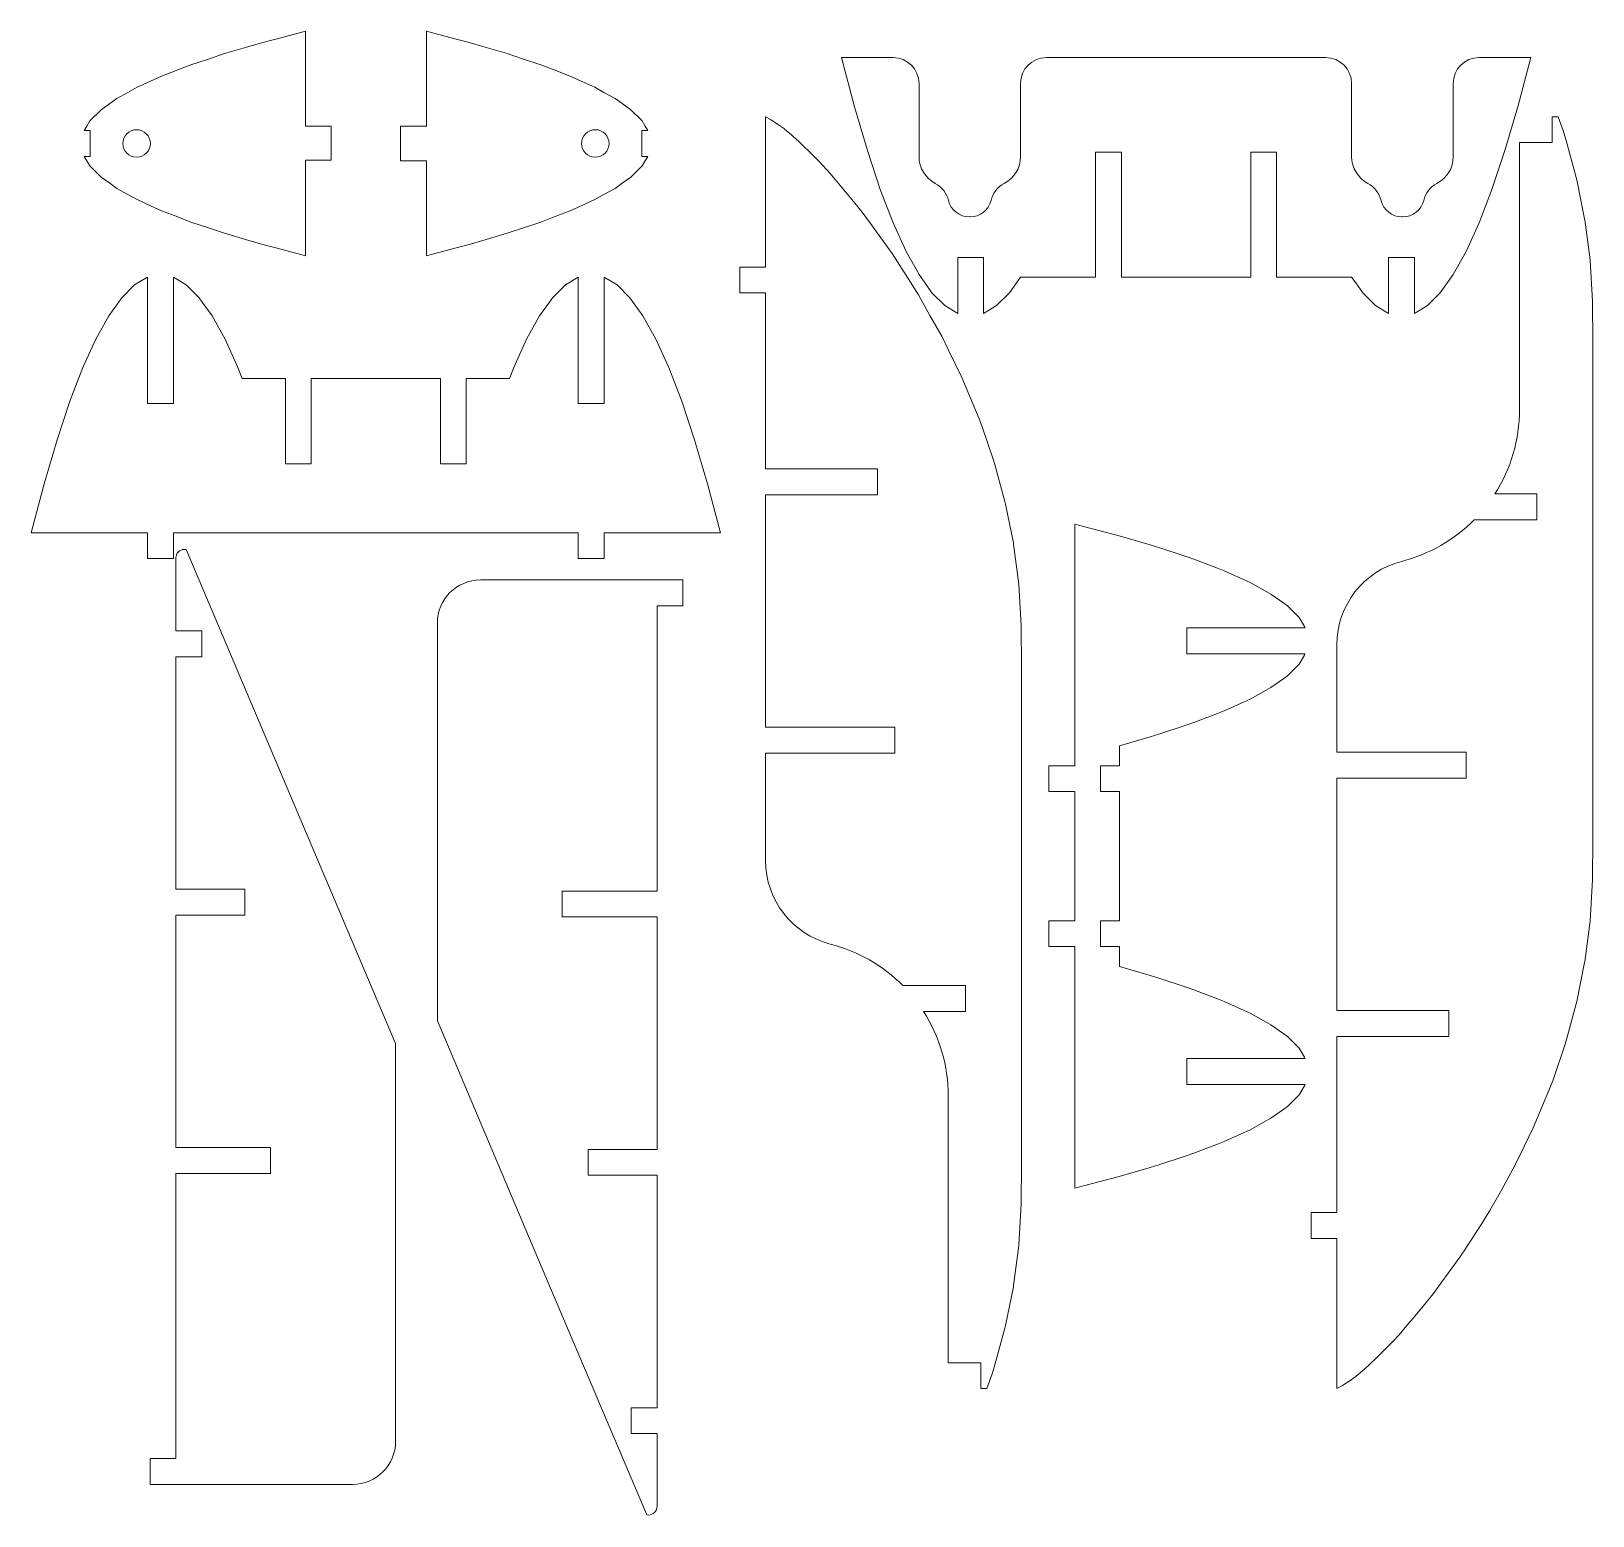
# Model space of a CAD drawing. Header units: millimetres. Extents: x -44 to 137, y -152 to 20.
import ezdxf

# ---------------------------------------------------------------- set-up
doc = ezdxf.new("R2010")
doc.units = ezdxf.units.MM
doc.header["$MEASUREMENT"] = 0
doc.layers.add('_U+5716_U+5C64 1', color=7, linetype='Continuous')

# ---------------------------------------------------------------- blocks, each defined once
blk = doc.blocks.new('block 3')
at = {"layer": '_U+5716_U+5C64 1', "lineweight": 0}
blk.add_open_spline([(-27.63, -40.8), (-27.63, -40.74), (-27.62, -40.68), (-27.61, -40.62), (-27.51, -40.08), (-26.99, -39.72), (-26.45, -39.82), (-26.45, -39.82), (-14.74, -67.44), (-14.74, -67.44), (-14.74, -67.44), (-2.13, -97.19), (-2.13, -97.19), (-2.13, -97.2), (-2.13, -97.2), (-2.13, -97.2), (-2.13, -97.2), (-2.13, -143.39), (-2.13, -143.39), (-2.13, -146.15), (-4.37, -148.39), (-7.13, -148.39), (-7.13, -148.39), (-30.63, -148.39), (-30.63, -148.39), (-30.63, -148.39), (-30.63, -145.39), (-30.63, -145.39), (-30.63, -145.39), (-27.63, -145.39), (-27.63, -145.39), (-27.63, -145.39), (-27.63, -112.27), (-27.63, -112.27), (-27.63, -112.27), (-16.63, -112.27), (-16.63, -112.27), (-16.63, -112.27), (-16.63, -109.27), (-16.63, -109.27), (-16.63, -109.27), (-27.63, -109.27), (-27.63, -109.27), (-27.63, -109.27), (-27.63, -82.27), (-27.63, -82.27), (-27.63, -82.27), (-19.63, -82.27), (-19.63, -82.27), (-19.63, -82.27), (-19.63, -79.27), (-19.63, -79.27), (-19.63, -79.27), (-27.63, -79.27), (-27.63, -79.27), (-27.63, -79.27), (-27.63, -52.27), (-27.63, -52.27), (-27.63, -52.27), (-24.63, -52.27), (-24.63, -52.27), (-24.63, -52.27), (-24.63, -49.27), (-24.63, -49.27), (-24.63, -49.27), (-27.63, -49.27), (-27.63, -49.27), (-27.63, -49.27), (-27.63, -40.8), (-27.63, -40.8)], degree=3, knots=[0, 0, 0, 0, 1, 1, 1, 2, 2, 2, 3, 3, 3, 4, 4, 4, 5, 5, 5, 6, 6, 6, 7, 7, 7, 8, 8, 8, 9, 9, 9, 10, 10, 10, 11, 11, 11, 12, 12, 12, 13, 13, 13, 14, 14, 14, 15, 15, 15, 16, 16, 16, 17, 17, 17, 18, 18, 18, 19, 19, 19, 20, 20, 20, 21, 21, 21, 22, 22, 22, 23, 23, 23, 23], dxfattribs=at)
blk = doc.blocks.new('block 2')
at = {"layer": '_U+5716_U+5C64 1'}
blk.add_blockref('block 3', (0, 0), dxfattribs=at)
blk = doc.blocks.new('block 5')
at = {"layer": '_U+5716_U+5C64 1', "lineweight": 0}
blk.add_lwpolyline([(73.71, -82.93), (76.71, -82.93), (76.71, -67.93), (73.71, -67.93), (73.71, -64.93), (76.71, -64.93), (76.71, -36.88), (77.86, -37.18), (81.86, -38.24), (85.44, -39.29), (86.47, -39.59), (89.63, -40.64), (90.54, -40.95), (93.28, -42), (94.06, -42.3), (96.38, -43.35), (97.05, -43.66), (98.94, -44.71), (99.48, -45.01), (100.96, -46.07), (101.38, -46.37), (102.44, -47.42), (102.74, -47.72), (103.37, -48.78), (103.46, -48.93), (89.71, -48.93), (89.71, -51.93), (103.46, -51.93), (103.37, -52.09), (102.74, -53.15), (102.44, -53.45), (101.38, -54.5), (100.96, -54.8), (99.48, -55.86), (98.94, -56.16), (97.05, -57.21), (96.38, -57.51), (94.06, -58.57), (93.28, -58.87), (90.54, -59.92), (89.63, -60.23), (86.47, -61.28), (85.44, -61.58), (81.9, -62.62), (81.9, -62.66), (81.9, -64.93), (79.71, -64.93), (79.71, -67.93), (81.9, -67.93), (81.9, -82.93), (79.71, -82.93), (79.71, -85.93), (81.9, -85.93), (81.9, -88.25), (85.44, -89.29), (86.47, -89.59), (89.63, -90.64), (90.54, -90.95), (93.28, -92), (94.06, -92.3), (96.38, -93.35), (97.05, -93.66), (98.94, -94.71), (99.48, -95.01), (100.96, -96.07), (101.38, -96.37), (102.44, -97.42), (102.74, -97.72), (103.37, -98.78), (103.46, -98.93), (89.71, -98.93), (89.71, -101.93), (103.46, -101.93), (103.37, -102.09), (102.74, -103.15), (102.44, -103.45), (101.38, -104.5), (100.96, -104.8), (99.48, -105.86), (98.94, -106.16), (97.05, -107.21), (96.38, -107.51), (94.06, -108.57), (93.28, -108.87), (90.54, -109.92), (89.63, -110.23), (86.47, -111.28), (85.44, -111.58), (81.86, -112.63), (77.86, -113.69), (76.71, -113.99), (76.71, -85.93), (73.71, -85.93), (73.71, -82.93)], dxfattribs=at)
blk = doc.blocks.new('block 4')
at = {"layer": '_U+5716_U+5C64 1'}
blk.add_blockref('block 5', (0, 0), dxfattribs=at)
blk = doc.blocks.new('block 7')
at = {"layer": '_U+5716_U+5C64 1', "lineweight": 0}
blk.add_open_spline([(107.13, -50.89), (107.13, -46.32), (110.23, -42.33), (114.65, -41.2), (117.84, -40.38), (120.75, -38.71), (123.07, -36.37), (123.07, -36.37), (130.33, -36.37), (130.33, -36.37), (130.33, -36.37), (130.33, -33.37), (130.33, -33.37), (130.33, -33.37), (125.47, -33.37), (125.47, -33.37), (127.34, -30.44), (128.33, -27.04), (128.33, -23.57), (128.33, -23.57), (128.33, 7.43), (128.33, 7.43), (128.33, 7.43), (132.13, 7.43), (132.13, 7.43), (132.13, 7.43), (132.13, 10.43), (132.13, 10.43), (132.13, 10.43), (132.82, 10.43), (132.82, 10.43), (132.82, 10.43), (133.42, 8.72), (133.42, 8.72), (133.42, 8.72), (133.6, 8.19), (133.6, 8.19), (133.6, 8.19), (133.74, 7.68), (133.74, 7.68), (133.74, 7.68), (134.92, 3.39), (134.92, 3.39), (134.92, 3.39), (134.98, 3.1), (134.98, 3.1), (134.98, 3.1), (135.89, -1.41), (135.89, -1.41), (135.89, -1.41), (135.91, -1.55), (135.91, -1.55), (135.91, -1.55), (136.53, -6.2), (136.53, -6.2), (136.53, -6.2), (136.53, -6.25), (136.53, -6.25), (136.53, -6.25), (136.81, -11), (136.81, -11), (136.81, -11), (136.81, -11.01), (136.81, -11.01), (136.81, -11.01), (136.83, -15.8), (136.83, -15.8), (136.83, -15.8), (136.83, -73.4), (136.83, -73.4), (136.83, -73.4), (136.81, -78.2), (136.81, -78.2), (136.81, -78.2), (136.81, -78.2), (136.81, -78.2), (136.81, -78.2), (136.53, -82.95), (136.53, -82.95), (136.53, -82.95), (136.53, -83), (136.53, -83), (136.53, -83), (135.91, -87.65), (135.91, -87.65), (135.91, -87.65), (135.89, -87.8), (135.89, -87.8), (135.89, -87.8), (134.98, -92.3), (134.98, -92.3), (134.98, -92.3), (134.92, -92.6), (134.92, -92.6), (134.92, -92.6), (133.74, -96.88), (133.74, -96.88), (133.74, -96.88), (133.6, -97.4), (133.6, -97.4), (133.6, -97.4), (132.22, -101.39), (132.22, -101.39), (132.22, -101.39), (131.94, -102.2), (131.94, -102.2), (131.94, -102.2), (130.43, -105.8), (130.43, -105.8), (130.43, -105.8), (129.93, -107), (129.93, -107), (129.93, -107), (128.41, -110.1), (128.41, -110.1), (128.41, -110.1), (127.57, -111.8), (127.57, -111.8), (127.57, -111.8), (126.22, -114.21), (126.22, -114.21), (126.22, -114.21), (124.88, -116.6), (124.88, -116.6), (124.88, -116.6), (123.94, -118.08), (123.94, -118.08), (123.94, -118.08), (121.84, -121.4), (121.84, -121.4), (121.84, -121.4), (121.73, -121.55), (121.73, -121.55), (121.73, -121.55), (121.53, -121.83), (121.53, -121.83), (121.53, -121.83), (119.3, -124.88), (119.3, -124.88), (119.3, -124.88), (118.33, -126.2), (118.33, -126.2), (118.33, -126.2), (117.14, -127.68), (117.14, -127.68), (117.14, -127.68), (116.23, -128.8), (116.23, -128.8), (116.23, -128.8), (115.25, -129.95), (115.25, -129.95), (115.25, -129.95), (114.36, -131), (114.36, -131), (114.36, -131), (113.63, -131.78), (113.63, -131.78), (113.63, -131.78), (113.43, -131.99), (113.43, -131.99), (113.43, -131.99), (112.13, -133.3), (112.13, -133.3), (112.13, -133.3), (111.63, -133.79), (111.63, -133.79), (111.63, -133.79), (110.99, -134.38), (110.99, -134.38), (110.99, -134.38), (110.33, -134.99), (110.33, -134.99), (110.33, -134.99), (110.09, -135.2), (110.09, -135.2), (110.09, -135.2), (109.38, -135.8), (109.38, -135.8), (109.38, -135.8), (109.32, -135.85), (109.32, -135.85), (109.32, -135.85), (109.32, -135.85), (109.32, -135.85), (109.32, -135.85), (108.51, -136.42), (108.51, -136.42), (108.51, -136.42), (108.48, -136.44), (108.48, -136.44), (108.48, -136.44), (108.45, -136.47), (108.45, -136.47), (108.45, -136.47), (107.77, -136.9), (107.77, -136.9), (107.77, -136.9), (107.71, -136.94), (107.71, -136.94), (107.71, -136.94), (107.13, -137.27), (107.13, -137.27), (107.13, -137.27), (107.13, -119.82), (107.13, -119.82), (107.13, -119.82), (104.13, -119.82), (104.13, -119.82), (104.13, -119.82), (104.13, -116.82), (104.13, -116.82), (104.13, -116.82), (107.13, -116.82), (107.13, -116.82), (107.13, -116.82), (107.13, -96.37), (107.13, -96.37), (107.13, -96.37), (120.13, -96.37), (120.13, -96.37), (120.13, -96.37), (120.13, -93.37), (120.13, -93.37), (120.13, -93.37), (107.13, -93.37), (107.13, -93.37), (107.13, -93.37), (107.13, -66.37), (107.13, -66.37), (107.13, -66.37), (122.13, -66.37), (122.13, -66.37), (122.13, -66.37), (122.13, -63.37), (122.13, -63.37), (122.13, -63.37), (107.13, -63.37), (107.13, -63.37), (107.13, -63.37), (107.13, -50.89), (107.13, -50.89)], degree=3, knots=[0, 0, 0, 0, 1, 1, 1, 2, 2, 2, 3, 3, 3, 4, 4, 4, 5, 5, 5, 6, 6, 6, 7, 7, 7, 8, 8, 8, 9, 9, 9, 10, 10, 10, 11, 11, 11, 12, 12, 12, 13, 13, 13, 14, 14, 14, 15, 15, 15, 16, 16, 16, 17, 17, 17, 18, 18, 18, 19, 19, 19, 20, 20, 20, 21, 21, 21, 22, 22, 22, 23, 23, 23, 24, 24, 24, 25, 25, 25, 26, 26, 26, 27, 27, 27, 28, 28, 28, 29, 29, 29, 30, 30, 30, 31, 31, 31, 32, 32, 32, 33, 33, 33, 34, 34, 34, 35, 35, 35, 36, 36, 36, 37, 37, 37, 38, 38, 38, 39, 39, 39, 40, 40, 40, 41, 41, 41, 42, 42, 42, 43, 43, 43, 44, 44, 44, 45, 45, 45, 46, 46, 46, 47, 47, 47, 48, 48, 48, 49, 49, 49, 50, 50, 50, 51, 51, 51, 52, 52, 52, 53, 53, 53, 54, 54, 54, 55, 55, 55, 56, 56, 56, 57, 57, 57, 58, 58, 58, 59, 59, 59, 60, 60, 60, 61, 61, 61, 62, 62, 62, 63, 63, 63, 64, 64, 64, 65, 65, 65, 66, 66, 66, 67, 67, 67, 68, 68, 68, 69, 69, 69, 70, 70, 70, 71, 71, 71, 72, 72, 72, 73, 73, 73, 74, 74, 74, 75, 75, 75, 76, 76, 76, 77, 77, 77, 78, 78, 78, 79, 79, 79, 80, 80, 80, 80], dxfattribs=at)
blk = doc.blocks.new('block 6')
at = {"layer": '_U+5716_U+5C64 1'}
blk.add_blockref('block 7', (0, 0), dxfattribs=at)
blk = doc.blocks.new('block 9')
at = {"layer": '_U+5716_U+5C64 1', "lineweight": 0}
blk.add_open_spline([(40.82, -75.96), (40.82, -80.52), (43.91, -84.51), (48.33, -85.64), (51.53, -86.46), (54.44, -88.13), (56.75, -90.47), (56.75, -90.47), (64.02, -90.47), (64.02, -90.47), (64.02, -90.47), (64.02, -93.47), (64.02, -93.47), (64.02, -93.47), (59.15, -93.47), (59.15, -93.47), (61.02, -96.4), (62.02, -99.8), (62.02, -103.27), (62.02, -103.27), (62.02, -134.27), (62.02, -134.27), (62.02, -134.27), (65.82, -134.27), (65.82, -134.27), (65.82, -134.27), (65.82, -137.27), (65.82, -137.27), (65.82, -137.27), (66.51, -137.27), (66.51, -137.27), (66.51, -137.27), (67.1, -135.56), (67.1, -135.56), (67.1, -135.56), (67.28, -135.04), (67.28, -135.04), (67.28, -135.04), (67.43, -134.52), (67.43, -134.52), (67.43, -134.52), (68.6, -130.24), (68.6, -130.24), (68.6, -130.24), (68.66, -129.94), (68.66, -129.94), (68.66, -129.94), (69.58, -125.44), (69.58, -125.44), (69.58, -125.44), (69.6, -125.29), (69.6, -125.29), (69.6, -125.29), (70.21, -120.64), (70.21, -120.64), (70.21, -120.64), (70.21, -120.59), (70.21, -120.59), (70.21, -120.59), (70.5, -115.84), (70.5, -115.84), (70.5, -115.84), (70.5, -115.83), (70.5, -115.83), (70.5, -115.83), (70.52, -111.04), (70.52, -111.04), (70.52, -111.04), (70.52, -53.44), (70.52, -53.44), (70.52, -53.44), (70.5, -48.64), (70.5, -48.64), (70.5, -48.64), (70.5, -48.64), (70.5, -48.64), (70.5, -48.64), (70.21, -43.89), (70.21, -43.89), (70.21, -43.89), (70.21, -43.84), (70.21, -43.84), (70.21, -43.84), (69.6, -39.19), (69.6, -39.19), (69.6, -39.19), (69.58, -39.04), (69.58, -39.04), (69.58, -39.04), (68.66, -34.54), (68.66, -34.54), (68.66, -34.54), (68.6, -34.24), (68.6, -34.24), (68.6, -34.24), (67.43, -29.96), (67.43, -29.96), (67.43, -29.96), (67.28, -29.44), (67.28, -29.44), (67.28, -29.44), (65.9, -25.45), (65.9, -25.45), (65.9, -25.45), (65.62, -24.64), (65.62, -24.64), (65.62, -24.64), (64.11, -21.04), (64.11, -21.04), (64.11, -21.04), (63.61, -19.84), (63.61, -19.84), (63.61, -19.84), (62.09, -16.75), (62.09, -16.75), (62.09, -16.75), (61.26, -15.04), (61.26, -15.04), (61.26, -15.04), (59.9, -12.63), (59.9, -12.63), (59.9, -12.63), (58.56, -10.24), (58.56, -10.24), (58.56, -10.24), (57.62, -8.76), (57.62, -8.76), (57.62, -8.76), (55.52, -5.44), (55.52, -5.44), (55.52, -5.44), (55.41, -5.29), (55.41, -5.29), (55.41, -5.29), (55.22, -5.01), (55.22, -5.01), (55.22, -5.01), (52.98, -1.96), (52.98, -1.96), (52.98, -1.96), (52.02, -0.64), (52.02, -0.64), (52.02, -0.64), (50.82, 0.83), (50.82, 0.83), (50.82, 0.83), (49.91, 1.96), (49.91, 1.96), (49.91, 1.96), (48.93, 3.11), (48.93, 3.11), (48.93, 3.11), (48.04, 4.16), (48.04, 4.16), (48.04, 4.16), (47.31, 4.94), (47.31, 4.94), (47.31, 4.94), (47.12, 5.15), (47.12, 5.15), (47.12, 5.15), (45.81, 6.46), (45.81, 6.46), (45.81, 6.46), (45.31, 6.95), (45.31, 6.95), (45.31, 6.95), (44.68, 7.54), (44.68, 7.54), (44.68, 7.54), (44.02, 8.15), (44.02, 8.15), (44.02, 8.15), (43.77, 8.36), (43.77, 8.36), (43.77, 8.36), (43.07, 8.96), (43.07, 8.96), (43.07, 8.96), (43, 9.01), (43, 9.01), (43, 9.01), (43, 9.01), (43, 9.01), (43, 9.01), (42.19, 9.58), (42.19, 9.58), (42.19, 9.58), (42.16, 9.6), (42.16, 9.6), (42.16, 9.6), (42.13, 9.62), (42.13, 9.62), (42.13, 9.62), (41.45, 10.06), (41.45, 10.06), (41.45, 10.06), (41.39, 10.1), (41.39, 10.1), (41.39, 10.1), (40.82, 10.43), (40.82, 10.43), (40.82, 10.43), (40.82, -7.02), (40.82, -7.02), (40.82, -7.02), (37.82, -7.02), (37.82, -7.02), (37.82, -7.02), (37.82, -10.02), (37.82, -10.02), (37.82, -10.02), (40.82, -10.02), (40.82, -10.02), (40.82, -10.02), (40.82, -30.47), (40.82, -30.47), (40.82, -30.47), (53.82, -30.47), (53.82, -30.47), (53.82, -30.47), (53.82, -33.47), (53.82, -33.47), (53.82, -33.47), (40.82, -33.47), (40.82, -33.47), (40.82, -33.47), (40.82, -60.47), (40.82, -60.47), (40.82, -60.47), (55.82, -60.47), (55.82, -60.47), (55.82, -60.47), (55.82, -63.47), (55.82, -63.47), (55.82, -63.47), (40.82, -63.47), (40.82, -63.47), (40.82, -63.47), (40.82, -75.96), (40.82, -75.96)], degree=3, knots=[0, 0, 0, 0, 1, 1, 1, 2, 2, 2, 3, 3, 3, 4, 4, 4, 5, 5, 5, 6, 6, 6, 7, 7, 7, 8, 8, 8, 9, 9, 9, 10, 10, 10, 11, 11, 11, 12, 12, 12, 13, 13, 13, 14, 14, 14, 15, 15, 15, 16, 16, 16, 17, 17, 17, 18, 18, 18, 19, 19, 19, 20, 20, 20, 21, 21, 21, 22, 22, 22, 23, 23, 23, 24, 24, 24, 25, 25, 25, 26, 26, 26, 27, 27, 27, 28, 28, 28, 29, 29, 29, 30, 30, 30, 31, 31, 31, 32, 32, 32, 33, 33, 33, 34, 34, 34, 35, 35, 35, 36, 36, 36, 37, 37, 37, 38, 38, 38, 39, 39, 39, 40, 40, 40, 41, 41, 41, 42, 42, 42, 43, 43, 43, 44, 44, 44, 45, 45, 45, 46, 46, 46, 47, 47, 47, 48, 48, 48, 49, 49, 49, 50, 50, 50, 51, 51, 51, 52, 52, 52, 53, 53, 53, 54, 54, 54, 55, 55, 55, 56, 56, 56, 57, 57, 57, 58, 58, 58, 59, 59, 59, 60, 60, 60, 61, 61, 61, 62, 62, 62, 63, 63, 63, 64, 64, 64, 65, 65, 65, 66, 66, 66, 67, 67, 67, 68, 68, 68, 69, 69, 69, 70, 70, 70, 71, 71, 71, 72, 72, 72, 73, 73, 73, 74, 74, 74, 75, 75, 75, 76, 76, 76, 77, 77, 77, 78, 78, 78, 79, 79, 79, 80, 80, 80, 80], dxfattribs=at)
blk = doc.blocks.new('block 8')
at = {"layer": '_U+5716_U+5C64 1'}
blk.add_blockref('block 9', (0, 0), dxfattribs=at)
blk = doc.blocks.new('block 11')
at = {"layer": '_U+5716_U+5C64 1', "lineweight": 0}
blk.add_open_spline([(28.22, -150.95), (28.22, -151.01), (28.21, -151.07), (28.2, -151.13), (28.1, -151.67), (27.58, -152.03), (27.04, -151.93), (27.04, -151.93), (15.33, -124.32), (15.33, -124.32), (15.33, -124.32), (2.72, -94.56), (2.72, -94.56), (2.72, -94.55), (2.72, -94.55), (2.72, -94.55), (2.72, -94.55), (2.72, -48.36), (2.72, -48.36), (2.72, -45.6), (4.96, -43.36), (7.72, -43.36), (7.72, -43.36), (31.22, -43.36), (31.22, -43.36), (31.22, -43.36), (31.22, -46.36), (31.22, -46.36), (31.22, -46.36), (28.22, -46.36), (28.22, -46.36), (28.22, -46.36), (28.22, -79.48), (28.22, -79.48), (28.22, -79.48), (17.22, -79.48), (17.22, -79.48), (17.22, -79.48), (17.22, -82.48), (17.22, -82.48), (17.22, -82.48), (28.22, -82.48), (28.22, -82.48), (28.22, -82.48), (28.22, -109.48), (28.22, -109.48), (28.22, -109.48), (20.22, -109.48), (20.22, -109.48), (20.22, -109.48), (20.22, -112.48), (20.22, -112.48), (20.22, -112.48), (28.22, -112.48), (28.22, -112.48), (28.22, -112.48), (28.22, -139.48), (28.22, -139.48), (28.22, -139.48), (25.22, -139.48), (25.22, -139.48), (25.22, -139.48), (25.22, -142.48), (25.22, -142.48), (25.22, -142.48), (28.22, -142.48), (28.22, -142.48), (28.22, -142.48), (28.22, -150.95), (28.22, -150.95)], degree=3, knots=[0, 0, 0, 0, 1, 1, 1, 2, 2, 2, 3, 3, 3, 4, 4, 4, 5, 5, 5, 6, 6, 6, 7, 7, 7, 8, 8, 8, 9, 9, 9, 10, 10, 10, 11, 11, 11, 12, 12, 12, 13, 13, 13, 14, 14, 14, 15, 15, 15, 16, 16, 16, 17, 17, 17, 18, 18, 18, 19, 19, 19, 20, 20, 20, 21, 21, 21, 22, 22, 22, 23, 23, 23, 23], dxfattribs=at)
blk = doc.blocks.new('block 10')
at = {"layer": '_U+5716_U+5C64 1'}
blk.add_blockref('block 11', (0, 0), dxfattribs=at)
blk = doc.blocks.new('block 13')
at = {"layer": '_U+5716_U+5C64 1', "lineweight": 0}
blk.add_open_spline([(35.58, -37.88), (35.58, -37.88), (22.08, -37.88), (22.08, -37.88), (22.08, -37.88), (22.08, -40.88), (22.08, -40.88), (22.08, -40.88), (19.08, -40.88), (19.08, -40.88), (19.08, -40.88), (19.08, -37.88), (19.08, -37.88), (19.08, -37.88), (-27.92, -37.88), (-27.92, -37.88), (-27.92, -37.88), (-27.92, -40.88), (-27.92, -40.88), (-27.92, -40.88), (-30.92, -40.88), (-30.92, -40.88), (-30.92, -40.88), (-30.92, -37.88), (-30.92, -37.88), (-30.92, -37.88), (-44.42, -37.88), (-44.42, -37.88), (-44.42, -37.88), (-42.92, -32.18), (-42.92, -32.18), (-42.92, -32.18), (-41.42, -27.08), (-41.42, -27.08), (-41.42, -27.08), (-39.92, -22.58), (-39.92, -22.58), (-39.92, -22.58), (-38.42, -18.68), (-38.42, -18.68), (-38.42, -18.68), (-36.92, -15.38), (-36.92, -15.38), (-36.92, -15.38), (-35.42, -12.68), (-35.42, -12.68), (-35.42, -12.68), (-33.92, -10.58), (-33.92, -10.58), (-33.92, -10.58), (-32.42, -9.08), (-32.42, -9.08), (-32.42, -9.08), (-30.92, -8.18), (-30.92, -8.18), (-30.92, -8.18), (-30.92, -22.88), (-30.92, -22.88), (-30.92, -22.88), (-27.92, -22.88), (-27.92, -22.88), (-27.92, -22.88), (-27.92, -8.18), (-27.92, -8.18), (-27.92, -8.18), (-26.42, -9.08), (-26.42, -9.08), (-26.42, -9.08), (-24.92, -10.58), (-24.92, -10.58), (-24.92, -10.58), (-24.56, -11.09), (-24.56, -11.09), (-24.56, -11.09), (-23.42, -12.68), (-23.42, -12.68), (-23.42, -12.68), (-21.92, -15.38), (-21.92, -15.38), (-21.92, -15.38), (-20.42, -18.68), (-20.42, -18.68), (-20.42, -18.68), (-19.92, -19.98), (-19.92, -19.98), (-19.92, -19.98), (-19.83, -19.98), (-19.83, -19.98), (-19.83, -19.98), (-14.92, -19.98), (-14.92, -19.98), (-14.92, -19.98), (-14.92, -29.88), (-14.92, -29.88), (-14.92, -29.88), (-11.92, -29.88), (-11.92, -29.88), (-11.92, -29.88), (-11.92, -19.98), (-11.92, -19.98), (-11.92, -19.98), (3.08, -19.98), (3.08, -19.98), (3.08, -19.98), (3.08, -29.88), (3.08, -29.88), (3.08, -29.88), (6.08, -29.88), (6.08, -29.88), (6.08, -29.88), (6.08, -19.98), (6.08, -19.98), (6.08, -19.98), (10.99, -19.98), (10.99, -19.98), (10.99, -19.98), (11.08, -19.98), (11.08, -19.98), (11.08, -19.98), (11.58, -18.68), (11.58, -18.68), (11.58, -18.68), (13.08, -15.38), (13.08, -15.38), (13.08, -15.38), (14.58, -12.68), (14.58, -12.68), (14.58, -12.68), (15.72, -11.09), (15.72, -11.09), (15.72, -11.09), (15.72, -11.09), (15.72, -11.09), (15.72, -11.09), (16.08, -10.58), (16.08, -10.58), (16.08, -10.58), (17.58, -9.08), (17.58, -9.08), (17.58, -9.08), (19.08, -8.18), (19.08, -8.18), (19.08, -8.18), (19.08, -22.88), (19.08, -22.88), (19.08, -22.88), (22.08, -22.88), (22.08, -22.88), (22.08, -22.88), (22.08, -8.18), (22.08, -8.18), (22.08, -8.18), (23.58, -9.08), (23.58, -9.08), (23.58, -9.08), (25.08, -10.58), (25.08, -10.58), (25.08, -10.58), (26.58, -12.68), (26.58, -12.68), (26.58, -12.68), (28.08, -15.38), (28.08, -15.38), (28.08, -15.38), (29.58, -18.68), (29.58, -18.68), (29.58, -18.68), (31.08, -22.58), (31.08, -22.58), (31.08, -22.58), (32.58, -27.08), (32.58, -27.08), (32.58, -27.08), (34.08, -32.18), (34.08, -32.18), (34.08, -32.18), (35.58, -37.88), (35.58, -37.88)], degree=3, knots=[0, 0, 0, 0, 1, 1, 1, 2, 2, 2, 3, 3, 3, 4, 4, 4, 5, 5, 5, 6, 6, 6, 7, 7, 7, 8, 8, 8, 9, 9, 9, 10, 10, 10, 11, 11, 11, 12, 12, 12, 13, 13, 13, 14, 14, 14, 15, 15, 15, 16, 16, 16, 17, 17, 17, 18, 18, 18, 19, 19, 19, 20, 20, 20, 21, 21, 21, 22, 22, 22, 23, 23, 23, 24, 24, 24, 25, 25, 25, 26, 26, 26, 27, 27, 27, 28, 28, 28, 29, 29, 29, 30, 30, 30, 31, 31, 31, 32, 32, 32, 33, 33, 33, 34, 34, 34, 35, 35, 35, 36, 36, 36, 37, 37, 37, 38, 38, 38, 39, 39, 39, 40, 40, 40, 41, 41, 41, 42, 42, 42, 43, 43, 43, 44, 44, 44, 45, 45, 45, 46, 46, 46, 47, 47, 47, 48, 48, 48, 49, 49, 49, 50, 50, 50, 51, 51, 51, 52, 52, 52, 53, 53, 53, 54, 54, 54, 55, 55, 55, 56, 56, 56, 57, 57, 57, 58, 58, 58, 59, 59, 59, 59], dxfattribs=at)
blk = doc.blocks.new('block 12')
at = {"layer": '_U+5716_U+5C64 1'}
blk.add_blockref('block 13', (0, 0), dxfattribs=at)

msp = doc.modelspace()

# ---------------------------------------------------------------- linework, layer by layer
at = {"layer": '_U+5716_U+5C64 1', "lineweight": 0}
for points in [[(-12.59, 20.36), (-15.31, 19.65), (-17.54, 19.06), (-19.54, 18.47), (-21.97, 17.76), (-23.74, 17.17), (-25.89, 16.45), (-27.41, 15.87), (-29.28, 15.15), (-30.57, 14.56), (-32.14, 13.85), (-33.2, 13.26), (-34.49, 12.54), (-35.31, 11.96), (-36.31, 11.24), (-37.62, 9.94), (-37.97, 9.35), (-38.28, 8.83), (-37.59, 8.83), (-37.59, 5.83), (-38.28, 5.83), (-37.97, 5.31), (-37.62, 4.72), (-36.31, 3.42), (-35.31, 2.7), (-34.49, 2.11), (-33.2, 1.4), (-32.14, 0.81), (-30.57, 0.09), (-29.28, -0.49), (-27.41, -1.21), (-25.89, -1.8), (-23.74, -2.51), (-21.97, -3.1), (-19.54, -3.82), (-17.54, -4.4), (-15.31, -4.99), (-12.59, -5.71), (-12.59, 2.39), (-12.59, 2.39), (-12.59, 5.39), (-9.59, 5.39), (-9.59, 9.33), (-12.59, 9.33), (-12.59, 12.33), (-12.59, 12.33), (-12.59, 20.36)], [(-1.55, 9.33), (-1.55, 5.33), (1.45, 5.33), (1.45, 2.33), (1.45, -5.71), (4.17, -4.99), (6.4, -4.4), (8.4, -3.82), (10.83, -3.1), (12.6, -2.51), (14.75, -1.8), (16.27, -1.21), (18.13, -0.49), (19.43, 0.09), (21, 0.81), (22.06, 1.4), (23.35, 2.11), (24.17, 2.7), (25.17, 3.42), (26.48, 4.72), (26.83, 5.31), (27.14, 5.83), (26.45, 5.83), (26.45, 8.83), (27.14, 8.83), (26.83, 9.35), (26.48, 9.94), (25.17, 11.24), (24.17, 11.96), (23.35, 12.54), (22.06, 13.26), (21, 13.85), (19.43, 14.56), (18.13, 15.15), (16.27, 15.87), (14.75, 16.45), (12.6, 17.17), (10.83, 17.76), (8.4, 18.47), (6.4, 19.06), (4.17, 19.65), (1.45, 20.36), (1.45, 12.33), (1.45, 9.33), (-1.55, 9.33)]]:
    msp.add_lwpolyline(points, dxfattribs=at)
for points, knots in [([(100.13, -8.2), (100.13, -8.2), (108.84, -8.2), (108.84, -8.2), (108.84, -8.2), (108.84, -8.2), (108.84, -8.2), (108.84, -8.2), (109.32, -8.87), (109.32, -8.87), (109.32, -8.87), (110.13, -10), (110.13, -10), (110.13, -10), (111.63, -11.5), (111.63, -11.5), (111.63, -11.5), (113.13, -12.4), (113.13, -12.4), (113.13, -12.4), (113.13, -5.9), (113.13, -5.9), (113.13, -5.9), (116.13, -5.9), (116.13, -5.9), (116.13, -5.9), (116.13, -12.4), (116.13, -12.4), (116.13, -12.4), (117.63, -11.5), (117.63, -11.5), (117.63, -11.5), (119.13, -10), (119.13, -10), (119.13, -10), (120.63, -7.9), (120.63, -7.9), (120.63, -7.9), (122.13, -5.2), (122.13, -5.2), (122.13, -5.2), (123.63, -1.9), (123.63, -1.9), (123.63, -1.9), (125.13, 2), (125.13, 2), (125.13, 2), (126.63, 6.5), (126.63, 6.5), (126.63, 6.5), (128.13, 11.6), (128.13, 11.6), (128.13, 11.6), (129.63, 17.3), (129.63, 17.3), (129.63, 17.3), (123.63, 17.3), (123.63, 17.3), (121.97, 17.3), (120.63, 15.96), (120.63, 14.3), (120.63, 14.3), (120.63, 5.8), (120.63, 5.8), (120.63, 4.49), (119.9, 3.3), (118.74, 2.69), (117.97, 2.29), (117.41, 1.57), (117.21, 0.72), (116.94, -0.4), (115.93, -1.2), (114.77, -1.2), (114.77, -1.2), (114.69, -1.2), (114.69, -1.2), (113.53, -1.2), (112.53, -0.4), (112.26, 0.72), (112.06, 1.57), (111.5, 2.29), (110.73, 2.69), (109.57, 3.3), (108.84, 4.49), (108.84, 5.8), (108.84, 5.8), (108.84, 14.3), (108.84, 14.3), (108.84, 15.96), (107.5, 17.3), (105.84, 17.3), (105.84, 17.3), (73.41, 17.3), (73.41, 17.3), (71.76, 17.3), (70.41, 15.96), (70.41, 14.3), (70.41, 14.3), (70.41, 5.8), (70.41, 5.8), (70.41, 4.49), (69.69, 3.3), (68.53, 2.69), (67.75, 2.29), (67.19, 1.57), (66.99, 0.72), (66.73, -0.4), (65.72, -1.2), (64.56, -1.2), (64.56, -1.2), (64.48, -1.2), (64.48, -1.2), (63.32, -1.2), (62.31, -0.4), (62.05, 0.72), (61.85, 1.57), (61.28, 2.29), (60.51, 2.69), (59.35, 3.3), (58.63, 4.49), (58.63, 5.8), (58.63, 5.8), (58.63, 14.3), (58.63, 14.3), (58.63, 15.96), (57.28, 17.3), (55.63, 17.3), (55.63, 17.3), (49.63, 17.3), (49.63, 17.3), (49.63, 17.3), (51.13, 11.6), (51.13, 11.6), (51.13, 11.6), (52.63, 6.5), (52.63, 6.5), (52.63, 6.5), (54.13, 2), (54.13, 2), (54.13, 2), (55.63, -1.9), (55.63, -1.9), (55.63, -1.9), (57.13, -5.2), (57.13, -5.2), (57.13, -5.2), (58.63, -7.9), (58.63, -7.9), (58.63, -7.9), (60.13, -10), (60.13, -10), (60.13, -10), (61.63, -11.5), (61.63, -11.5), (61.63, -11.5), (63.13, -12.4), (63.13, -12.4), (63.13, -12.4), (63.13, -10.6), (63.13, -10.6), (63.13, -10.6), (63.13, -7.7), (63.13, -7.7), (63.13, -7.7), (63.13, -5.9), (63.13, -5.9), (63.13, -5.9), (66.13, -5.9), (66.13, -5.9), (66.13, -5.9), (66.13, -7.7), (66.13, -7.7), (66.13, -7.7), (66.13, -10.6), (66.13, -10.6), (66.13, -10.6), (66.13, -12.4), (66.13, -12.4), (66.13, -12.4), (67.63, -11.5), (67.63, -11.5), (67.63, -11.5), (69.13, -10), (69.13, -10), (69.13, -10), (70.41, -8.2), (70.41, -8.2), (70.41, -8.2), (70.41, -8.2), (70.41, -8.2), (70.41, -8.2), (79.13, -8.2), (79.13, -8.2), (79.13, -8.2), (79.13, 6.3), (79.13, 6.3), (79.13, 6.3), (82.13, 6.3), (82.13, 6.3), (82.13, 6.3), (82.13, -8.2), (82.13, -8.2), (82.13, -8.2), (97.13, -8.2), (97.13, -8.2), (97.13, -8.2), (97.13, 6.3), (97.13, 6.3), (97.13, 6.3), (100.13, 6.3), (100.13, 6.3), (100.13, 6.3), (100.13, -8.2), (100.13, -8.2)], [0, 0, 0, 0, 1, 1, 1, 2, 2, 2, 3, 3, 3, 4, 4, 4, 5, 5, 5, 6, 6, 6, 7, 7, 7, 8, 8, 8, 9, 9, 9, 10, 10, 10, 11, 11, 11, 12, 12, 12, 13, 13, 13, 14, 14, 14, 15, 15, 15, 16, 16, 16, 17, 17, 17, 18, 18, 18, 19, 19, 19, 20, 20, 20, 21, 21, 21, 22, 22, 22, 23, 23, 23, 24, 24, 24, 25, 25, 25, 26, 26, 26, 27, 27, 27, 28, 28, 28, 29, 29, 29, 30, 30, 30, 31, 31, 31, 32, 32, 32, 33, 33, 33, 34, 34, 34, 35, 35, 35, 36, 36, 36, 37, 37, 37, 38, 38, 38, 39, 39, 39, 40, 40, 40, 41, 41, 41, 42, 42, 42, 43, 43, 43, 44, 44, 44, 45, 45, 45, 46, 46, 46, 47, 47, 47, 48, 48, 48, 49, 49, 49, 50, 50, 50, 51, 51, 51, 52, 52, 52, 53, 53, 53, 54, 54, 54, 55, 55, 55, 56, 56, 56, 57, 57, 57, 58, 58, 58, 59, 59, 59, 60, 60, 60, 61, 61, 61, 62, 62, 62, 63, 63, 63, 64, 64, 64, 65, 65, 65, 66, 66, 66, 67, 67, 67, 68, 68, 68, 69, 69, 69, 70, 70, 70, 71, 71, 71, 71]), ([(-30.59, 7.33), (-30.59, 6.44), (-31.31, 5.73), (-32.19, 5.73), (-33.08, 5.73), (-33.79, 6.44), (-33.79, 7.33), (-33.79, 8.21), (-33.08, 8.93), (-32.19, 8.93), (-31.31, 8.93), (-30.59, 8.21), (-30.59, 7.33)], [0, 0, 0, 0, 1, 1, 1, 2, 2, 2, 3, 3, 3, 4, 4, 4, 4]), ([(21.05, 8.93), (21.94, 8.93), (22.65, 8.21), (22.65, 7.33), (22.65, 6.44), (21.94, 5.73), (21.05, 5.73), (20.17, 5.73), (19.45, 6.44), (19.45, 7.33), (19.45, 8.21), (20.17, 8.93), (21.05, 8.93)], [0, 0, 0, 0, 1, 1, 1, 2, 2, 2, 3, 3, 3, 4, 4, 4, 4])]:
    msp.add_open_spline(points, degree=3, knots=knots, dxfattribs=at)

# ---------------------------------------------------------------- block references
at = {"layer": '_U+5716_U+5C64 1'}
for name in ['block 8', 'block 6', 'block 12', 'block 4', 'block 2', 'block 10']:
    msp.add_blockref(name, (0, 0), dxfattribs=at)

doc.saveas('drawing.dxf')
